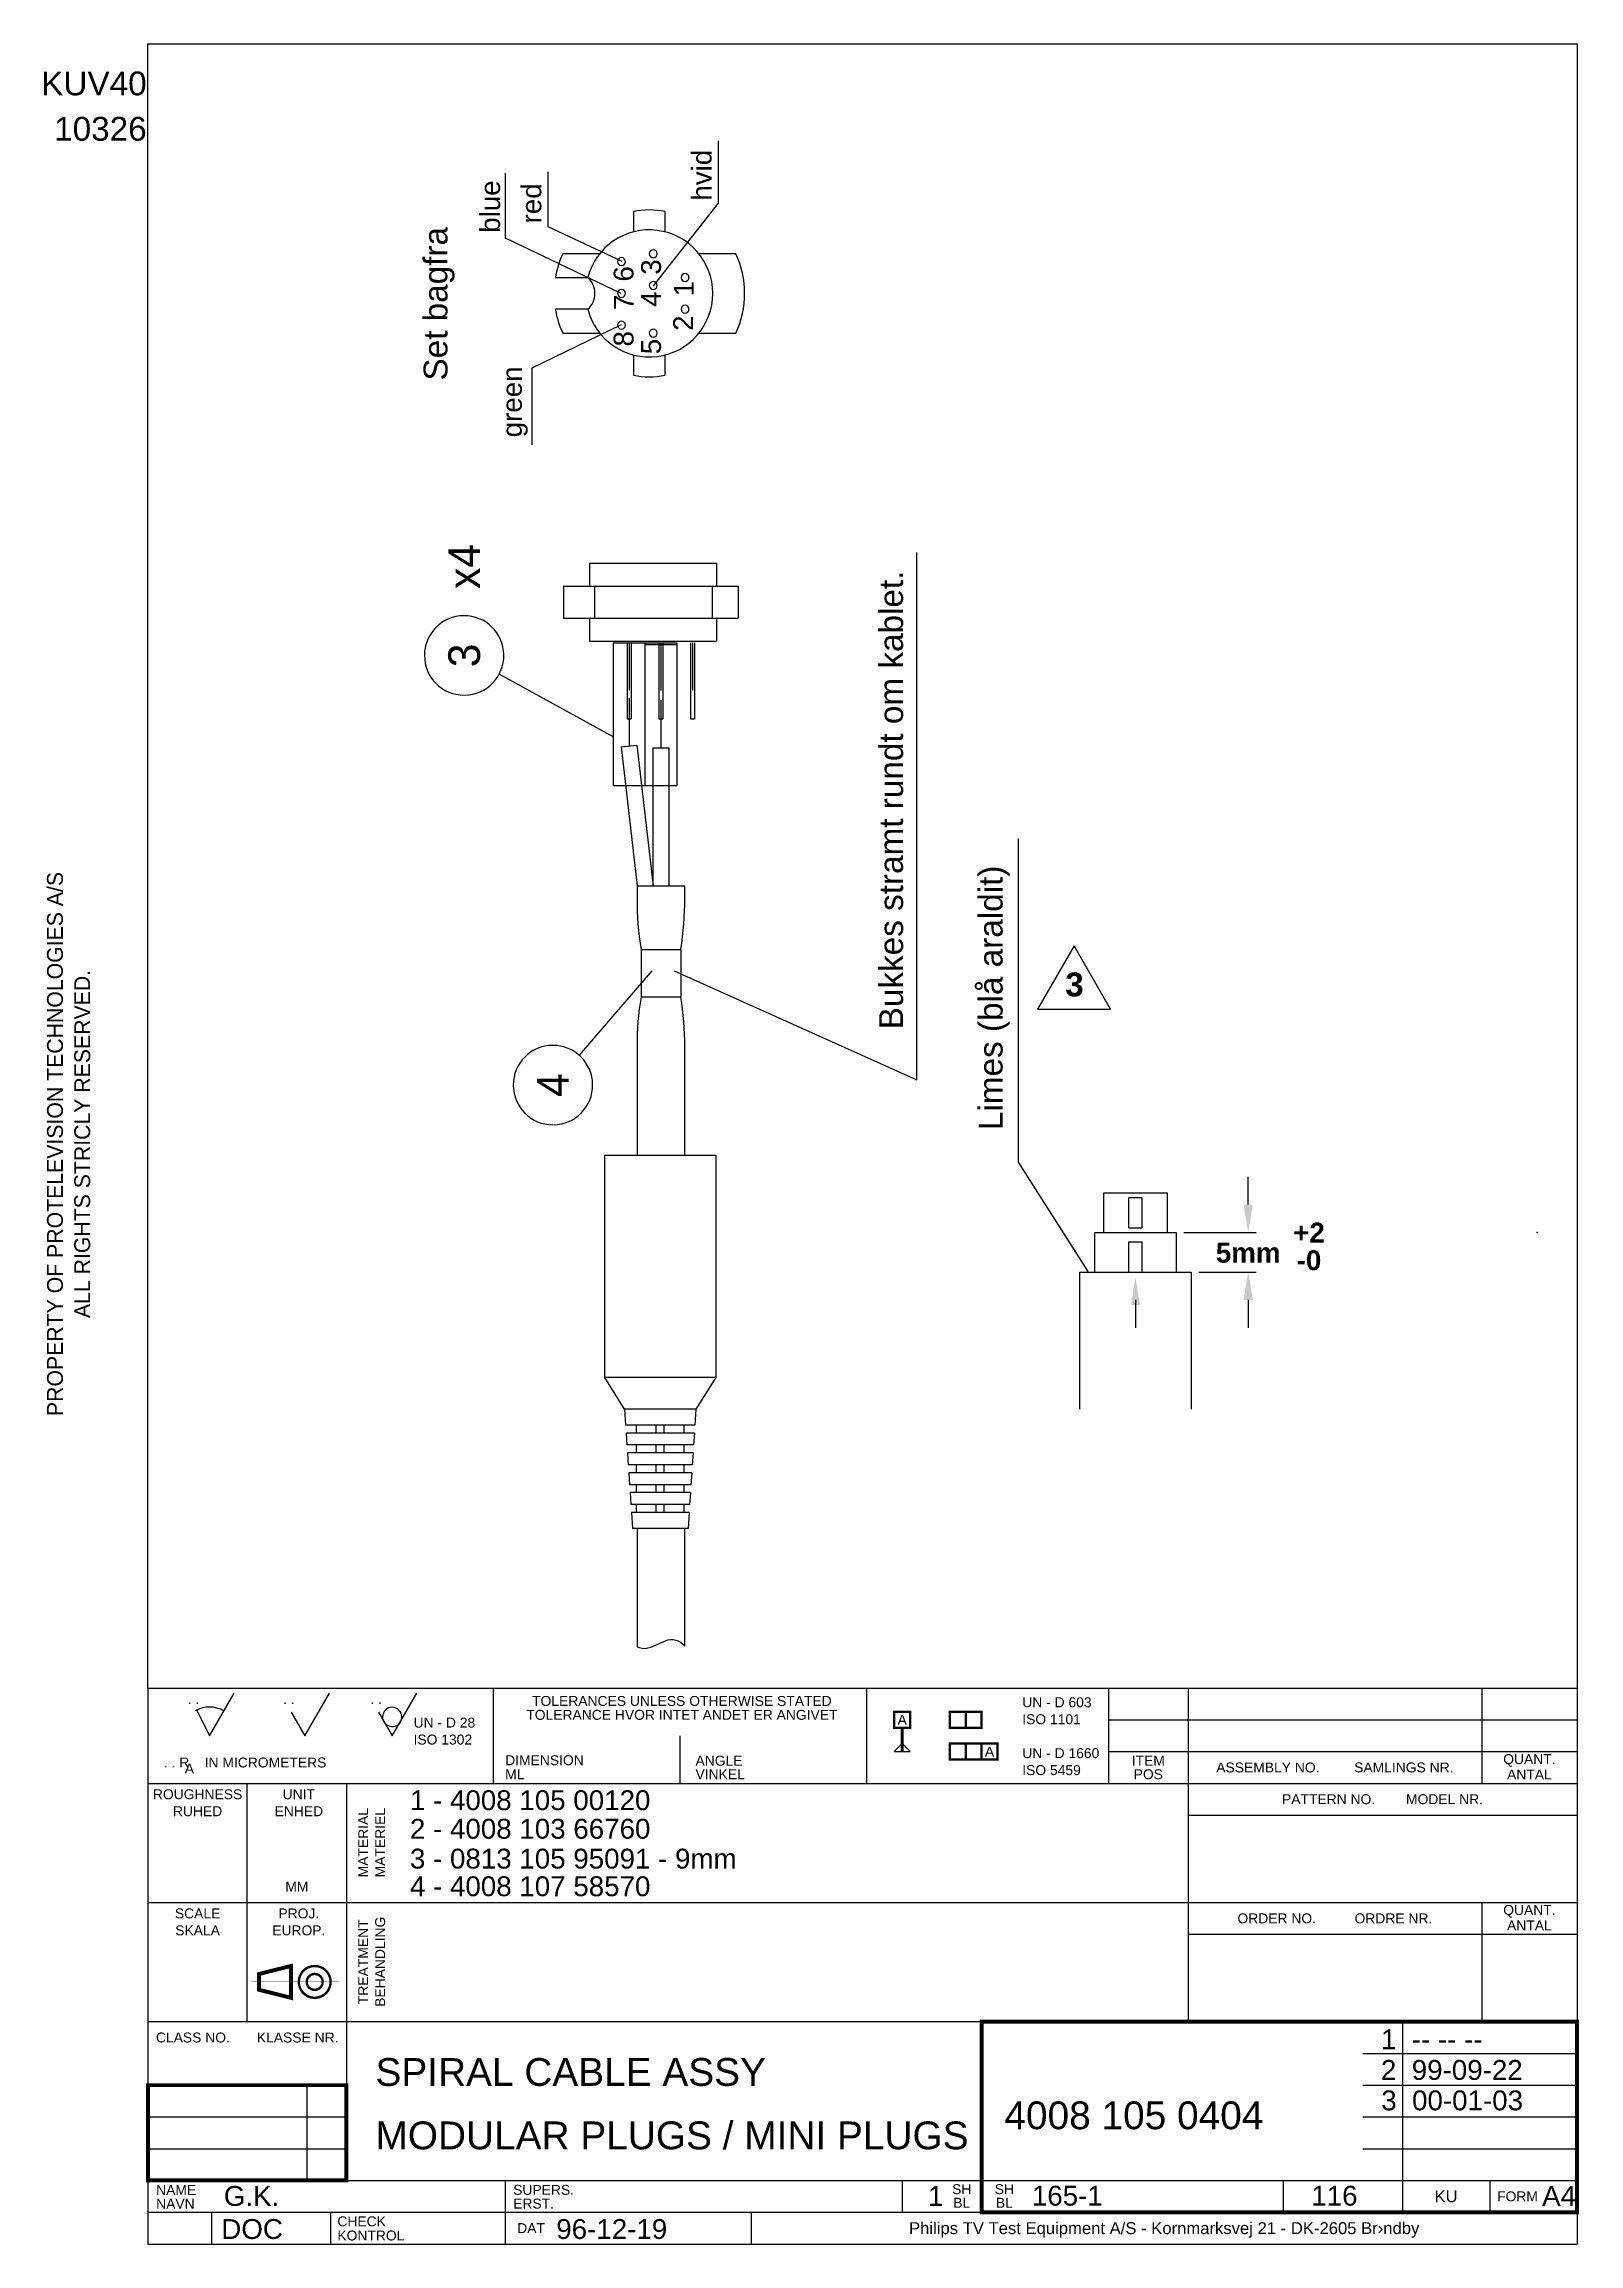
# Model space of a CAD drawing. Extents: x 7 to 200, y 10 to 287.
import ezdxf
from ezdxf.enums import TextEntityAlignment as Align

# ---------------------------------------------------------------- set-up
doc = ezdxf.new("R2010")
doc.units = 0
doc.header["$MEASUREMENT"] = 0
doc.linetypes.add('CENTER', pattern=[2, 1.25, -0.25, 0.25, -0.25])
doc.layers.get('0').update_dxf_attribs({"linetype": 'CONTINUOUS'})
doc.layers.get('DEFPOINTS').update_dxf_attribs({"linetype": 'CONTINUOUS'})
doc.layers.add('165-1', color=10, linetype='CONTINUOUS')
doc.styles.add('UV', font='ARIAL.TTF')
doc.styles.add('UVB', font='')
doc.styles.get('UVB').set_extended_font_data('Arial MT', bold=True)
doc.dimstyles.get("Standard").update_dxf_attribs({"dimtxt": 0.18, "dimasz": 0.18, "dimexe": 0.18, "dimexo": 0.0625, "dimgap": 0.09, "dimtad": 0, "dimtih": 1, "dimtoh": 1, "dimdec": 4, "dimzin": 0, "dimdsep": 46, "dimtxsty": 'Standard', "dimcen": 0.09, "dimadec": 0, "dimazin": 0, "dimtfac": 1, "dimtdec": 4, "dimtofl": 0, "dimtmove": 0, "dimatfit": 3, "dimfxl": 0, "dimtolj": 1, "dimtzin": 0, "dimarcsym": 0})

# ---------------------------------------------------------------- blocks, each defined once
blk = doc.blocks.new('*D5')
at = {"color": 0, "linetype": 'ByBlock'}
for p, q in [((179.1, 140.87), (179.1, 144.37)), ((171.01, 137.37), (180.1, 137.37)), ((172.9, 132.37), (180.1, 132.37)), ((179.1, 128.87), (179.1, 125.37))]:
    blk.add_line(p, q, dxfattribs=at)
for points in [[(178.51, 140.87), (179.68, 140.87), (179.1, 137.37)], [(178.51, 128.87), (179.68, 128.87), (179.1, 132.37)]]:
    blk.add_solid(points, dxfattribs=at)
at = {"layer": 'DEFPOINTS', "color": 0, "linetype": 'ByBlock'}
for p in [(170.01, 137.37), (179.1, 137.37), (171.9, 132.37)]:
    blk.add_point(p, dxfattribs=at)
at = {"color": 0, "linetype": 'ByBlock', "style": 'UVB'}
blk.add_text('5mm', height=2.5, dxfattribs=at).set_placement((179.1, 134.81), align=Align.MIDDLE_CENTER)

msp = doc.modelspace()

# ---------------------------------------------------------------- linework, layer by layer
at = {"layer": '165-1', "color": 3, "linetype": 'ByBlock', "lineweight": 30}
msp.add_line((144.37778, 128.86576), (144.37778, 125.36576), dxfattribs=at)
at = {"layer": '165-1'}
for p, q in [((45, 67), (45, 50)), ((65, 18), (65, 14)), ((43, 14), (43, 10))]:
    msp.add_line(p, q, dxfattribs=at)
for points in [[(20, 80), (20, 287), (200, 287), (200, 80)], [(91.87923, 266.95588), (91.87923, 274.82223)], [(65.03133, 262.54134), (65.03133, 270.73283)], [(70.41191, 263.96662), (70.41191, 270.91871)], [(68.36551, 246.18759), (68.36551, 236.53059)], [(116.83762, 156.57961), (116.83762, 222.96573)], [(129.62968, 146.19806), (129.62968, 186.97637)], [(20, 80), (20, 10)], [(20, 80), (200, 80)], [(26.15192, 77.23205), (27.75, 74), (30.86859, 79.36651)], [(38.03749, 76.96981), (39.75, 74), (42.86859, 79.36651)], [(49.03749, 76.96981), (50.75, 74), (53.86859, 79.36651)], [(63.5, 80), (63.5, 68)], [(110.5, 80), (110.5, 68)], [(141, 80), (141, 68)], [(151, 80), (151, 38)], [(188, 80), (188, 68)], [(200, 80), (200, 10)], [(141, 76), (200, 76)], [(87, 74), (87, 68)], [(141, 72), (200, 72)], [(20, 68), (200, 68)], [(32.5, 38), (32.5, 68)], [(45, 68), (45, 18)], [(151.09053, 64.0067), (200.09053, 64.0067)], [(20, 53), (200, 53)], [(188, 53), (188, 38)], [(151, 49), (200, 49)], [(20, 38), (200, 38)], [(178, 38), (178, 14)], [(173, 34), (200, 34)], [(40, 30), (40, 18)], [(173, 30), (200, 30)], [(20, 26), (45, 26)], [(173, 26), (200, 26)], [(20, 22), (45, 22)], [(173, 22), (200, 22)], [(20, 18), (200, 18)], [(65, 18), (65, 10)], [(115, 18), (115, 14)], [(125, 18), (125, 14)], [(163, 18), (163, 14)], [(189, 18), (189, 14)], [(20, 14), (200, 14)], [(28, 14), (28, 10)], [(43, 14), (43, 10)], [(96, 10), (96, 14)], [(20, 10), (200, 10)]]:
    msp.add_lwpolyline(points, dxfattribs=at)
at = {"layer": '165-1', "color": 3, "lineweight": 30}
for points in [[(85.14316, 263.34509), (85.14316, 265.90689, 0.096117968), (81.14316, 265.90689), (81.14316, 263.34509)], [(76.89816, 260.59913), (72.23445, 260.59913, 0.065676022), (71.311, 257.59913), (75.39719, 257.59913)], [(89.38816, 250.59913), (94.05187, 250.59913, 0.218257577), (94.05187, 260.59913), (89.38816, 260.59913)], [(75.39719, 253.59913), (71.311, 253.59913, 0.065676022), (72.23445, 250.59913), (76.89816, 250.59913)], [(81.14316, 247.85316), (81.14316, 245.29136, 0.096117968), (85.14316, 245.29136), (85.14316, 247.85316)], [(81.60224, 180.99968), (81.60224, 179.45612, 0.045229095), (82.10224, 172.99968), (87.10224, 172.99968, 0.045229095), (87.60224, 179.45612), (87.60224, 180.99968)], [(87.60224, 147.10631), (87.60224, 160.78472, 0.046975343), (87.10224, 166.99968), (82.10224, 166.99968, 0.046975343), (81.60224, 160.78472), (81.60224, 147.10631)], [(87.60224, 85.25429), (87.60224, 100.10631, 0.046975343)], [(81.60224, 85.20793), (81.87359, 85.11172, 0.188513696), (83.32921, 85.15822), (85.17354, 85.94799, -0.345736799), (87.56034, 85.31011), (87.60224, 85.25429)]]:
    msp.add_lwpolyline(points, format="xyb", dxfattribs=at)
at = {"layer": '165-1', "color": 1}
for points in [[(83.67166, 256.55576), (91.87923, 266.95588)], [(79.71508, 259.60025), (70.41191, 263.96662)], [(79.60743, 255.58073), (65.03133, 262.54134)], [(79.60743, 251.62678), (68.36551, 246.18759)], [(78.67245, 199.73464), (64.23281, 207.65795)], [(83.46613, 170.30456), (74.2968, 159.6854)], [(86.29124, 170.30456), (116.83762, 156.57961)], [(138.43921, 132.42942), (129.62968, 146.19806)]]:
    msp.add_lwpolyline(points, dxfattribs=at)
at = {"layer": '165-1', "color": 3, "lineweight": 30}
for points in [[(75.60224, 221.61859), (91.60224, 221.61859)], [(75.60224, 221.61859), (75.60224, 218.72413)], [(91.60224, 221.61859), (91.60224, 218.72413)], [(72.33446, 218.72413), (94.33446, 218.72413)], [(72.33446, 218.72413), (72.33446, 214.72413)], [(76.23992, 218.72413), (76.23992, 214.72413)], [(91.04565, 218.72413), (91.04565, 214.72413)], [(94.33446, 218.72413), (94.33446, 214.72413)], [(72.33446, 214.72413), (94.33446, 214.72413)], [(75.60224, 214.72413), (75.60224, 211.82967)], [(91.60224, 214.72413), (91.60224, 211.82967)], [(75.60224, 211.82967), (91.60224, 211.82967)], [(78.60224, 211.61859), (82.60224, 211.61859)], [(78.60224, 211.61859), (82.60224, 211.61859)], [(78.60224, 211.61859), (78.60224, 193.61859)], [(80.35224, 211.61859), (80.35224, 202.02759)], [(80.60224, 211.61859), (80.60224, 205.61859)], [(80.85224, 211.61859), (80.85224, 202.02759)], [(82.60224, 211.61859), (82.60224, 193.61859)], [(82.60224, 211.61859), (86.60224, 211.61859)], [(82.60224, 211.61859), (82.60224, 193.61859)], [(82.60224, 211.37661), (86.60224, 211.37661)], [(84.35224, 211.61859), (84.35224, 202.02759)], [(84.60224, 211.61859), (84.60224, 205.61859)], [(84.85224, 211.61859), (84.85224, 202.02759)], [(86.60224, 211.61859), (86.60224, 193.61859)], [(88.35224, 211.61859), (88.35224, 202.02759)], [(88.60224, 211.61859), (88.60224, 205.61859)], [(88.85224, 211.61859), (88.85224, 202.02759)], [(80.60224, 204.61859), (80.60224, 198.61859)], [(84.60224, 204.37661), (84.60224, 198.37661)], [(80.35224, 202.02759), (80.85224, 202.02759)], [(84.35224, 202.02759), (84.85224, 202.02759)], [(88.35224, 202.02759), (88.85224, 202.02759)], [(79.60866, 198.50544), (81.59582, 198.73174)], [(79.60866, 198.50544), (81.60224, 180.99968)], [(81.59582, 198.73174), (83.61517, 180.99968)], [(83.60224, 198.37661), (85.60224, 198.37661)], [(83.60224, 198.37661), (83.60224, 180.99968)], [(85.60224, 198.37661), (85.60224, 180.99968)], [(78.60224, 193.61859), (82.60224, 193.61859)], [(82.60224, 193.61859), (86.60224, 193.61859)], [(81.60224, 180.99968), (87.60224, 180.99968)], [(82.10224, 172.99968), (82.10224, 166.99968)], [(87.10224, 172.99968), (87.10224, 166.99968)], [(80.02616, 115.10631), (77.52616, 119.10631), (77.52616, 147.10631), (91.52616, 147.10631), (91.52616, 119.10631), (89.02616, 115.10631)], [(140.40137, 137.36576), (140.40137, 142.36576), (148.3542, 142.36576), (148.3542, 137.36576)], [(143.55474, 137.94523), (143.55474, 141.78052), (145.20082, 141.78052), (145.20082, 137.94523)], [(139.26389, 132.36576), (139.26389, 137.36576), (149.49167, 137.36576), (149.49167, 132.36576)], [(143.55474, 137.94523), (145.20082, 137.94523)], [(143.55474, 132.36576), (143.55474, 136.20104), (145.20082, 136.20104), (145.20082, 132.36576)], [(137.37778, 115.11306), (137.37778, 132.36576), (151.37778, 132.36576), (151.37778, 115.11306)], [(91.52616, 119.10631), (77.52616, 119.10631)], [(89.02616, 115.10631), (80.02616, 115.10631)], [(80.02616, 115.10631), (80.15949, 113.10631)], [(89.02616, 115.10631), (88.89282, 113.10631)], [(88.89282, 113.10631), (80.15949, 113.10631)], [(88.82616, 112.10631), (80.22616, 112.10631)], [(80.22616, 112.10631), (80.32616, 110.60631)], [(81.52616, 112.10631), (81.52616, 113.10631)], [(84.02616, 112.10631), (84.02616, 113.10631)], [(85.02616, 112.10631), (85.02616, 113.10631)], [(87.52616, 112.10631), (87.52616, 113.10631)], [(88.82616, 112.10631), (88.72616, 110.60631)], [(88.72616, 110.60631), (80.32616, 110.60631)], [(88.65949, 109.60631), (80.39282, 109.60631)], [(80.39282, 109.60631), (80.49282, 108.10631)], [(88.55949, 108.10631), (80.49282, 108.10631)], [(81.52616, 109.60631), (81.52616, 110.60631)], [(81.52616, 107.10631), (81.52616, 108.10631)], [(84.02616, 109.60631), (84.02616, 110.60631)], [(84.02616, 107.10631), (84.02616, 108.10631)], [(85.02616, 109.60631), (85.02616, 110.60631)], [(85.02616, 107.10631), (85.02616, 108.10631)], [(87.52616, 109.60631), (87.52616, 110.60631)], [(87.52616, 107.10631), (87.52616, 108.10631)], [(88.65949, 109.60631), (88.55949, 108.10631)], [(88.49282, 107.10631), (80.55949, 107.10631)], [(80.55949, 107.10631), (80.65949, 105.60631)], [(88.39282, 105.60631), (80.65949, 105.60631)], [(81.52616, 104.60631), (81.52616, 105.60631)], [(84.02616, 104.60631), (84.02616, 105.60631)], [(85.02616, 104.60631), (85.02616, 105.60631)], [(87.52616, 104.60631), (87.52616, 105.60631)], [(88.49282, 107.10631), (88.39282, 105.60631)], [(88.32616, 104.60631), (80.72616, 104.60631)], [(80.72616, 104.60631), (80.82616, 103.10631)], [(88.22616, 103.10631), (80.82616, 103.10631)], [(81.52616, 102.10631), (81.52616, 103.10631)], [(84.02616, 102.10631), (84.02616, 103.10631)], [(85.02616, 102.10631), (85.02616, 103.10631)], [(87.52616, 102.10631), (87.52616, 103.10631)], [(88.32616, 104.60631), (88.22616, 103.10631)], [(88.15949, 102.10631), (80.89282, 102.10631)], [(80.89282, 102.10631), (81.02616, 100.10631)], [(88.02616, 100.10631), (81.02616, 100.10631)], [(81.60224, 100.10631), (81.60224, 85.20793)], [(88.15949, 102.10631), (88.02616, 100.10631)]]:
    msp.add_lwpolyline(points, dxfattribs=at)
at = {"layer": '165-1'}
for points in [[(136.64987, 173.44208), (132.05756, 165.48797), (141.24218, 165.48797)], [(114, 72), (116, 72), (115, 73)]]:
    msp.add_lwpolyline(points, close=True, dxfattribs=at)
for points, const_width in [([(114, 77), (116, 77), (116, 75), (114, 75)], 0.3), ([(121, 75), (123, 75), (123, 77), (121, 77)], 0.3), ([(123, 75), (125, 75), (125, 77), (123, 77)], 0.3), ([(121, 71), (123, 71), (123, 73), (121, 73)], 0.3), ([(123, 71), (125, 71), (125, 73), (123, 73)], 0.3), ([(125, 73), (127, 73), (127, 71), (125, 71)], 0.3), ([(125, 14), (200, 14), (200, 38), (125, 38)], 0.5)]:
    msp.add_lwpolyline(points, close=True, dxfattribs=dict(at, const_width=const_width))
for points, const_width in [([(115, 75), (115, 72)], 0.4), ([(34, 42), (38, 41), (38, 45), (34, 44), (34, 42)], 0.5), ([(20, 18), (45, 18), (45, 30), (20, 30), (20, 18)], 0.5)]:
    msp.add_lwpolyline(points, dxfattribs=dict(at, const_width=const_width))
at = {"layer": '165-1', "color": 13, "const_width": 0.3}
for points in [[(39, 43, 1), (43, 43, 1)], [(40, 43, 1), (42, 43, 1)]]:
    msp.add_lwpolyline(points, format="xyb", close=True, dxfattribs=at)
at = {"layer": '165-1', "color": 2, "linetype": 'CENTER', "const_width": 0.02}
for points in [[(41, 46), (41, 40)], [(33, 43), (44, 43)]]:
    msp.add_lwpolyline(points, dxfattribs=at)
at = {"layer": '165-1', "color": 3, "lineweight": 30}
for centre, radius, start, end in [((83.14316, 255.59913), 8, 194.4775122, 165.5224878), ((59.82551, 210.01926), 5.00001, 270.8771365, 270.0090498), ((71.00961, 155.91784), 5.00001, 270.8771365, 270.0090498)]:
    msp.add_arc(centre, radius, start, end, dxfattribs=at)
at = {"layer": '165-1', "color": 3}
for centre, radius, start, end in [((83.64316, 260.59913), 0.5, 270.01, 270), ((79.64316, 259.59913), 0.5, 270.01, 270), ((87.64316, 257.59913), 0.5, 270.01, 270), ((73.61334, 255.59913), 2.67995, 311.7306058, 48.2693942), ((79.64316, 255.59913), 0.5, 270.01, 270), ((83.64316, 256.59913), 0.5, 270.01, 270), ((79.64316, 251.59913), 0.5, 270.01, 270), ((87.64316, 253.59913), 0.5, 270.01, 270), ((83.64316, 250.59913), 0.5, 270.01, 270)]:
    msp.add_arc(centre, radius, start, end, dxfattribs=at)
at = {"layer": '165-1'}
for centre, radius, start, end in [((27.75, 74), 3.60555, 59.8382447, 119.8382447), ((50.76031, 76.35859), 1.21478, 306.4847731, 299.2476703)]:
    msp.add_arc(centre, radius, start, end, dxfattribs=at)
at = {"layer": '165-1', "linetype": 'ByBlock'}
msp.add_point((194.9735, 137.36576), dxfattribs=at)
at = {"layer": '165-1', "color": 3, "linetype": 'ByBlock', "lineweight": 30}
msp.add_solid([(143.79445, 128.20935), (144.96112, 128.20935), (144.37778, 131.70935)], dxfattribs=at)
at = {"layer": 'DEFPOINTS', "color": 0, "linetype": 'ByBlock'}
for p in [(165.36806, 137.36576), (167.25417, 132.36576)]:
    msp.add_point(p, dxfattribs=at)

# ---------------------------------------------------------------- texts
at = {"layer": '165-1', "style": 'UV'}
for s, p in [('KUV40', (19.83462, 280.53452)), ('10326', (19.83462, 274.82414))]:
    msp.add_text(s, height=3, dxfattribs=at).set_placement(p, align=Align.RIGHT)
for s, height, p in [('hvid', 2.5, (90.98533, 267.27551)), ('blue', 2.5, (64.34804, 263.22925)), ('red', 2.5, (69.54257, 264.40984)), ('Set bagfra', 3, (57.72358, 244.62622)), ('green', 2.5, (67.09001, 237.47448))]:
    msp.add_text(s, height=height, rotation=90, dxfattribs=at).set_placement(p)
at = {"layer": '165-1', "color": 1, "style": 'UV'}
for s, p in [('6', (81.1535, 257.08504)), ('3', (84.61691, 257.94811)), ('7', (81.19172, 253.497)), ('4', (84.6169, 253.89845)), ('1', (88.73575, 255.217)), ('2', (88.65904, 250.88082)), ('8', (81.15583, 248.9127)), ('5', (84.6169, 247.93496))]:
    msp.add_text(s, height=2.5, rotation=90, dxfattribs=at).set_placement(p)
at = {"layer": '165-1'}
for s, height, p in [('x4', 4.000007, (59.82551, 221.21265)), ('3', 4.00001, (59.82551, 210.01926)), ('4', 4.00001, (71.00961, 155.91784))]:
    msp.add_text(s, height=height, rotation=90, dxfattribs=at).set_placement(p, align=Align.MIDDLE)
at = {"layer": '165-1', "style": 'UV'}
for s, height, p in [('Bukkes stramt rundt om kablet.', 3, (113.54207, 191.81918)), ('Limes (blå araldit)', 3, (126.33414, 166.90347)), ('MATERIAL', 1.25, (47.10546, 60.53415)), ('MATERIEL', 1.25, (49.24129, 60.53415)), ('TREATMENT', 1.25, (47.10546, 45.53415)), ('BEHANDLING', 1.25, (49.24129, 45.53415))]:
    msp.add_text(s, height=height, rotation=90, dxfattribs=at).set_placement(p, align=Align.MIDDLE)
at = {"layer": '165-1'}
for s, p in [('PROPERTY OF PROTELEVISION TECHNOLOGIES A/S', (9.28571, 148.5)), ('ALL RIGHTS STRICLY RESERVED.', (12.71429, 148.5))]:
    msp.add_text(s, height=2, rotation=90, dxfattribs=at).set_placement(p, align=Align.CENTER)
at = {"layer": '165-1', "linetype": 'ByBlock', "style": 'UVB'}
for s, p in [('+2', (166.24035, 137.36576)), ('-0', (166.24035, 133.86492))]:
    msp.add_text(s, height=2.5, dxfattribs=at).set_placement(p, align=Align.MIDDLE)
at = {"layer": '165-1', "style": 'UV'}
for s, p in [('. .', (25, 78)), ('. .', (37, 78)), ('. .', (48, 78)), ('UN - D 603', (130.12221, 77.58374)), ('UN - D 28', (53.45154, 75.02408)), ('ISO 1101', (130.12221, 75.44791)), ('ISO 1302 ', (53.45154, 72.88825)), ('UN - D 1660', (130.12221, 71.17626)), ('. . R    IN MICROMETERS', (22, 70)), ('A', (24.63367, 69.24321)), ('DIMENSION', (64.99374, 70.28802)), ('ML', (64.99374, 68.52235)), ('ANGLE', (88.96506, 70.23202)), ('VINKEL', (88.96506, 68.52336)), ('ISO 5459', (130.12221, 69.04043)), ('NAME', (21.02805, 16.17553)), ('SUPERS.', (66, 16.19153)), ('NAVN', (21.02805, 14.43706)), ('ERST.', (66, 14.46199)), ('CHECK', (43.85676, 12.22405)), ('KONTROL', (43.85676, 10.44574))]:
    msp.add_text(s, height=1.25, dxfattribs=at).set_placement(p)
for s, p in [('TOLERANCES UNLESS OTHERWISE STATED', (87.25, 77.74976)), ('TOLERANCE HVOR INTET ANDET ER ANGIVET', (87.25, 76.00024)), ('ROUGHNESS', (26.25, 66)), ('UNIT', (39, 66)), ('RUHED', (26.25, 63.86417)), ('ENHED', (39, 63.86417)), ('MM', (38.75, 54.37402)), ('SCALE', (26.25, 51)), ('SKALA', (26.25, 48.86417)), ('EUROP.', (39, 48.86417)), ('PROJ.', (39, 51))]:
    msp.add_text(s, height=1.25, dxfattribs=at).set_placement(p, align=Align.CENTER)
for s, height, p in [('A', 1.25, (115, 76)), ('A', 1.25, (126, 72)), ('ITEM', 1.25, (146, 70.85433)), ('POS', 1.25, (146, 69.14567)), ('ASSEMBLY NO.         SAMLINGS NR.', 1.25, (169.5, 70)), ('QUANT.', 1.25, (194, 70.89046)), ('ANTAL', 1.25, (194, 69.11446)), ('PATTERN NO.        MODEL NR.', 1.25, (175.5, 66.00492)), ('QUANT.', 1.25, (194, 51.89426)), ('ORDER NO.          ORDRE NR.', 1.25, (169.5, 51)), ('ANTAL', 1.25, (194, 50.11066)), ('CLASS NO.       KLASSE NR.', 1.25, (32.5, 36)), ('SH', 1.25, (122.4953, 16.90499)), ('SH', 1.25, (127.86853, 16.90499)), ('KU', 1.5, (183.5, 16)), ('FORM', 1.25, (192.5, 16)), ('BL', 1.25, (122.4953, 15.18874)), ('BL', 1.25, (127.86853, 15.18874)), ('DAT', 1.25, (68.25083, 12)), ('Philips TV Test Equipment A/S - Kornmarksvej 21 - DK-2605 Br›ndby', 1.5, (148, 11.81102))]:
    msp.add_text(s, height=height, dxfattribs=at).set_placement(p, align=Align.MIDDLE)
at = {"layer": '165-1', "color": 14, "style": 'UV'}
for s, height, p in [('1 - 4008 105 00120', 2.5, (52.99403, 64.62771)), ('2 - 4008 103 66760', 2.5, (52.99403, 61.03265)), ('3 - 0813 105 95091 - 9mm ', 2.5, (52.99403, 57.27089)), ('4 - 4008 107 58570', 2.5, (52.99403, 53.79155)), ('1  -- -- --', 2.5, (175.29744, 34.52531)), ('SPIRAL CABLE ASSY ', 3.5, (48.65468, 29.90879)), ('2  99-09-22', 2.5, (175.29744, 30.66469)), ('4008 105 0404', 3.5, (127.8703, 24.45291)), ('3  00-01-03', 2.5, (175.33863, 26.83299)), ('MODULAR PLUGS / MINI PLUGS', 3.5, (48.65468, 21.92641)), ('G.K.', 2.5, (29.55282, 14.80019)), ('1', 2.5, (118.2474, 14.80019)), ('165-1', 2.5, (131.33348, 14.83249)), ('116', 2.5, (166.52632, 14.83249)), ('A4', 2.5, (195.6007, 14.80019)), ('DOC', 2.5, (29.23558, 10.63566)), ('96-12-19', 2.5, (71.42803, 10.63566))]:
    msp.add_text(s, height=height, dxfattribs=at).set_placement(p)
at = {"layer": '165-1', "insert": (135.53246, 170.09298), "char_height": 3, "width": 3.63, "attachment_point": 1, "style": 'UVB'}
msp.add_mtext('3', dxfattribs=at)

# ---------------------------------------------------------------- dimensions: what is measured, and where the dimension line sits
at = {"layer": '165-1'}
dim = msp.add_linear_dim(base=(158.57589, 137.36576), p1=(151.37778, 132.36576), p2=(149.49167, 137.36576), angle=90, text='5mm', dimstyle='Standard', dxfattribs=at)
dim.commit()
dim.dimension.update_dxf_attribs({"geometry": '*D5', "text_midpoint": (158.57589, 134.8053), "dimtype": 128, "insert": (-20.52123, 0)})

doc.saveas('drawing.dxf')
